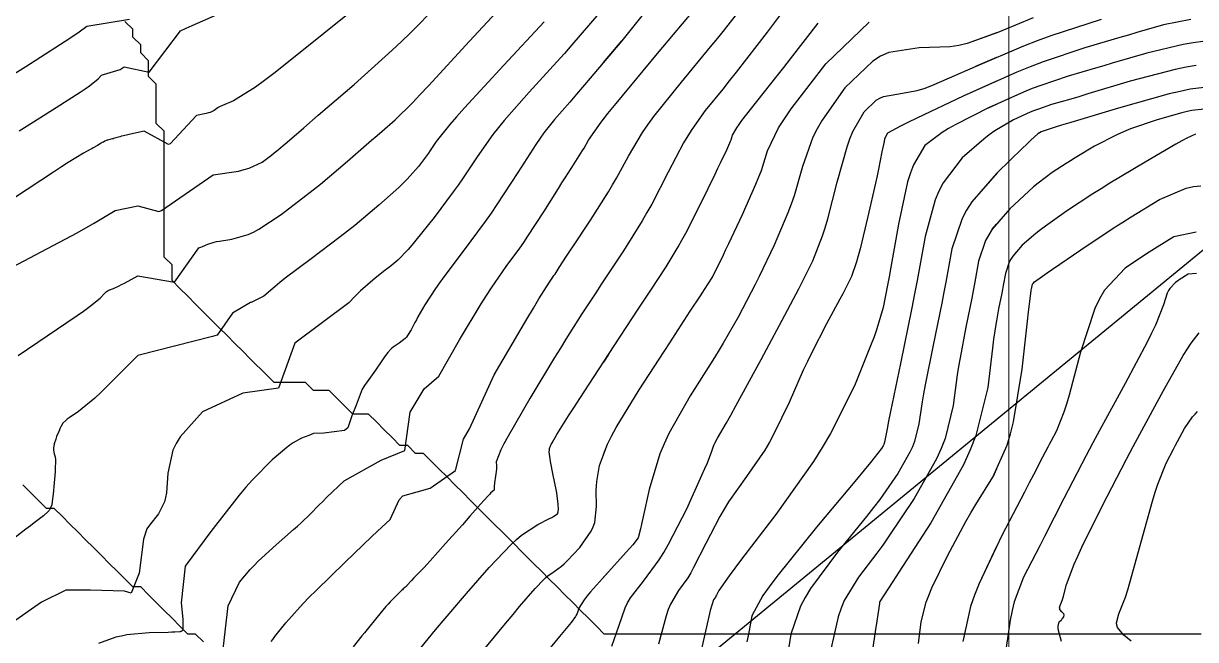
# Model space of a CAD drawing. Header units: metres. Extents: x 837475 to 838479, y 1189012 to 1191015.
# Drawn here: x 837751.1 to 837900.2, y 1190695.2 to 1190773.6 of the extents above; entities that cross this region are included whole.
import ezdxf

# ---------------------------------------------------------------- set-up
doc = ezdxf.new("R2010")
doc.units = ezdxf.units.M
doc.header["$LTSCALE"] = 0.3
doc.layers.add('COORD', color=7, linetype='Continuous', lineweight=20)
for name, color, linetype in [('CORREDORVIA', 70, 'Continuous'), ('COTAS 10', 1, 'Continuous'), ('COTAS INT', 252, 'Continuous'), ('DRENAJE', 5, 'Continuous')]:
    doc.layers.add(name, color=color, linetype=linetype)

msp = doc.modelspace()

# ---------------------------------------------------------------- linework, layer by layer
at = {"layer": 'COORD'}
msp.add_line((837876.51, 1189013.87), (837876.51, 1191013.87), dxfattribs=at)
at = {"layer": 'CORREDORVIA'}
msp.add_lwpolyline([(838157.03, 1190996.19), (838237.17, 1190821.34), (838237, 1190602.88), (838240.03, 1190437.2), (838223.54, 1190366.27), (838212.2, 1190288.92), (838221.4, 1189997.88), (837954.54, 1189509.17), (837751.16, 1189231.38), (837593.19, 1189234.4), (837744.49, 1189686.61), (837750.28, 1189933.97), (837723.62, 1190051.52), (837726.09, 1190134.48), (837885.38, 1190229.43), (837983.18, 1190344.12), (837817.55, 1190502.19), (837798.03, 1190660.17), (837963.57, 1190795.98), (837910.68, 1191000.96)], close=True, dxfattribs=at)
at = {"layer": 'COTAS 10'}
for points in [[(837849.54, 1190777.66), (837845.76, 1190772.54), (837841.81, 1190767.45), (837840.91, 1190766.31), (837840.09, 1190765.28), (837837.87, 1190762.54), (837836.14, 1190760.13), (837835.63, 1190759.31), (837835.11, 1190758.43), (837833.16, 1190754.71), (837831.06, 1190750.65), (837830.45, 1190749.56), (837829.82, 1190748.49), (837827.46, 1190744.71), (837825.17, 1190741.24), (837824.58, 1190740.35), (837824.02, 1190739.49), (837822.17, 1190736.68), (837820.12, 1190733.45), (837819.43, 1190732.32), (837818.69, 1190731.1), (837815.55, 1190725.88), (837812.77, 1190721.08), (837812.25, 1190720.12), (837811.84, 1190719.34), (837811.25, 1190717.85), (837811.31, 1190717.32), (837811.31, 1190717.13), (837811.29, 1190716.92), (837811.18, 1190716.02), (837811.05, 1190715.16), (837811.03, 1190714.98), (837811.01, 1190714.82), (837811.01, 1190714.47), (837811.02, 1190714.3), (837811.01, 1190714.27), (837810.99, 1190714.23), (837810.89, 1190714.14), (837810.56, 1190713.84), (837810.4, 1190713.68), (837810.21, 1190713.47), (837809.28, 1190712.44), (837807.92, 1190710.9), (837807.46, 1190710.38), (837806.96, 1190709.81), (837804.83, 1190707.43), (837802.86, 1190705.22), (837802.45, 1190704.77), (837802.1, 1190704.39), (837801.34, 1190703.6), (837800.98, 1190703.27), (837800.89, 1190703.17), (837800.8, 1190703.08), (837800.49, 1190702.75), (837800.23, 1190702.46), (837800.18, 1190702.4), (837800.13, 1190702.35), (837800.01, 1190702.21), (837799.93, 1190702.12), (837799.91, 1190702.09), (837799.89, 1190702.07), (837799.8, 1190701.98), (837799.72, 1190701.91), (837799.7, 1190701.89), (837799.68, 1190701.87), (837799.62, 1190701.82), (837799.43, 1190701.65), (837799.33, 1190701.56), (837799.21, 1190701.45), (837798.62, 1190700.88), (837797.79, 1190700.02), (837797.52, 1190699.72), (837797.23, 1190699.4), (837796.07, 1190698.01), (837794.83, 1190696.49), (837794.51, 1190696.08), (837794.18, 1190695.68), (837793.08, 1190694.29)], [(837745.77, 1190764.66), (837751.4, 1190768.13), (837757.03, 1190771.75), (837758.2, 1190772.55), (837759.2, 1190773.27), (837764.62, 1190774.17)], [(837899.66, 1190774.15), (837896.15, 1190773.46), (837892.79, 1190772.46), (837891.73, 1190772.15), (837890.62, 1190771.83), (837886.15, 1190770.54), (837880.85, 1190768.76), (837879.21, 1190768.12), (837877.5, 1190767.42), (837870.7, 1190764.39)], [(837817.35, 1190773.85), (837812.25, 1190768.34), (837807.24, 1190762.88), (837806.22, 1190761.74), (837805.37, 1190760.77), (837803.63, 1190758.62), (837802.88, 1190757.47), (837802.64, 1190757.13), (837802.39, 1190756.78), (837801.38, 1190755.44), (837799.95, 1190753.83), (837799.43, 1190753.31), (837798.86, 1190752.75), (837796.34, 1190750.49), (837793.27, 1190747.93), (837792.35, 1190747.2), (837791.4, 1190746.45), (837787.71, 1190743.66), (837784.43, 1190741.19), (837783.73, 1190740.64), (837783.13, 1190740.16), (837781.72, 1190738.9), (837780.09, 1190738.11), (837780.02, 1190738.12), (837777.71, 1190736.77), (837775.78, 1190733.97), (837775.15, 1190733.77), (837765.67, 1190731.35), (837761.81, 1190727.49), (837760.95, 1190726.67), (837760.18, 1190725.95), (837758.13, 1190724.26), (837756.93, 1190723.43), (837756.69, 1190723.26), (837756.49, 1190723.1), (837756.11, 1190722.75), (837755.96, 1190722.46), (837755.91, 1190722.35), (837755.85, 1190722.23), (837755.6, 1190721.68), (837755.34, 1190721.06), (837755.28, 1190720.89), (837755.22, 1190720.72), (837755.04, 1190720.12), (837754.93, 1190719.57), (837754.93, 1190719.43), (837754.93, 1190719.3), (837755.02, 1190718.87), (837755.14, 1190718.48), (837755.16, 1190718.36), (837755.18, 1190718.25), (837755.2, 1190717.8), (837755.17, 1190717.12), (837755.15, 1190716.85), (837755.13, 1190716.54), (837755.02, 1190715.15), (837754.89, 1190713.73), (837754.85, 1190713.41), (837754.82, 1190713.13), (837754.71, 1190712.35), (837754.49, 1190711.8), (837754.39, 1190711.65), (837754.27, 1190711.5), (837753.68, 1190710.98), (837752.5, 1190710.09), (837752, 1190709.7), (837751.43, 1190709.26), (837748.73, 1190707.17)], [(837874.92, 1190766.27), (837870.7, 1190764.39), (837864.79, 1190761.57), (837863.64, 1190761.01), (837862.7, 1190760.54), (837861.05, 1190759.66), (837860.77, 1190759.13), (837860.69, 1190758.9), (837860.62, 1190758.62), (837860.34, 1190757.3), (837859.91, 1190755.08), (837859.73, 1190754.24), (837859.53, 1190753.3), (837858.57, 1190749.07), (837857.57, 1190744.94), (837857.34, 1190744.05), (837857.12, 1190743.28), (837856.48, 1190741.43), (837855.67, 1190739.82), (837855.35, 1190739.21), (837854.98, 1190738.52), (837853.31, 1190735.4), (837851.38, 1190731.68), (837850.86, 1190730.6), (837850.34, 1190729.51), (837848.53, 1190725.4), (837846.61, 1190721.38), (837846.03, 1190720.34), (837845.44, 1190719.33), (837843.12, 1190715.96), (837840.84, 1190712.73), (837840.26, 1190711.81), (837839.71, 1190710.88), (837837.92, 1190707.43), (837836.39, 1190704.38), (837836.01, 1190703.7), (837835.64, 1190703.09), (837834.46, 1190701.47), (837833.43, 1190699.72), (837833.15, 1190699.02), (837832.88, 1190698.23), (837831.93, 1190694.62)], [(837900.26, 1190759.55), (837899.15, 1190759.04), (837898.52, 1190758.69), (837897.76, 1190758.26), (837893.83, 1190755.98), (837889.36, 1190753.29), (837888.25, 1190752.6), (837887.19, 1190751.93), (837883.83, 1190749.74), (837881.14, 1190747.83), (837880.5, 1190747.35), (837879.91, 1190746.89), (837878.18, 1190745.39), (837876.99, 1190744.01), (837876.74, 1190743.62), (837876.53, 1190743.23), (837876.05, 1190741.82), (837875.77, 1190740.26), (837875.68, 1190739.78), (837875.58, 1190739.28), (837875.18, 1190737.31), (837874.7, 1190734.49)], [(837825.17, 1190741.24), (837824.92, 1190740.87)], [(837874.92, 1190735.81), (837874.7, 1190734.49), (837874.55, 1190733.46), (837874.4, 1190732.32), (837873.8, 1190727.31), (837872.29, 1190721.18), (837871.57, 1190719.34), (837870.72, 1190717.44), (837866.55, 1190710.06), (837862.49, 1190703.79), (837861.72, 1190702.59), (837861.09, 1190701.62), (837860.09, 1190700.06), (837860.07, 1190700.02), (837860.06, 1190700.01), (837860.06, 1190700), (837860.05, 1190699.98), (837860.05, 1190699.94), (837860.05, 1190699.92), (837860.04, 1190699.9), (837860.03, 1190699.8), (837859.81, 1190698.39), (837859.69, 1190697.55), (837859.53, 1190696.51), (837858.71, 1190691.11)], [(837892.05, 1190695.02), (837891.13, 1190695.77), (837890.33, 1190696.74), (837890.24, 1190697.03), (837890.2, 1190697.33), (837890.5, 1190698.47), (837891.33, 1190700.61), (837891.62, 1190701.53), (837891.94, 1190702.6), (837893.32, 1190707.66), (837894.76, 1190712.84), (837895.11, 1190713.99), (837895.45, 1190715.01), (837896.5, 1190717.66), (837897.43, 1190719.45), (837897.68, 1190719.94), (837897.94, 1190720.41), (837898.85, 1190722.08), (837899.86, 1190723.55), (837900.18, 1190723.91), (837900.51, 1190724.23)]]:
    msp.add_lwpolyline(points, dxfattribs=at)
at = {"layer": 'COTAS INT'}
for points in [[(837795.34, 1190777.21), (837789.35, 1190772.33), (837783.13, 1190767.37), (837781.8, 1190766.36), (837780.64, 1190765.51), (837777.86, 1190763.79), (837776.45, 1190763.19), (837776.16, 1190763.05), (837775.91, 1190762.92), (837775.37, 1190762.57), (837774.87, 1190762.31), (837774.64, 1190762.24), (837774.38, 1190762.17), (837773.15, 1190761.91), (837769.78, 1190758.29), (837769.55, 1190758.21), (837766.47, 1190759.94), (837765.1, 1190759.62), (837763.84, 1190759.33), (837763.58, 1190759.27), (837763.36, 1190759.22), (837762.86, 1190759.07), (837762.59, 1190758.98), (837762.51, 1190758.95), (837762.43, 1190758.93), (837762.11, 1190758.86), (837761.81, 1190758.79), (837761.73, 1190758.77), (837761.67, 1190758.74), (837761.46, 1190758.64), (837761.31, 1190758.54), (837761.28, 1190758.52), (837761.24, 1190758.5), (837761.15, 1190758.47), (837761, 1190758.4), (837760.94, 1190758.36), (837760.86, 1190758.32), (837760.52, 1190758.1), (837760, 1190757.78), (837759.82, 1190757.68), (837759.62, 1190757.57), (837758.76, 1190757.11), (837756.82, 1190755.93), (837755.94, 1190755.37), (837754.92, 1190754.7), (837749.97, 1190751.43)], [(837832.23, 1190777.64), (837827.24, 1190771.42), (837822.48, 1190765.8), (837821.48, 1190764.63), (837820.62, 1190763.63), (837818.68, 1190761.42), (837817.34, 1190759.71), (837816.86, 1190759.02), (837816.33, 1190758.24), (837814.02, 1190754.66), (837811.36, 1190750.59), (837810.61, 1190749.5), (837809.85, 1190748.42), (837807.07, 1190744.66), (837804.6, 1190741.39), (837804.05, 1190740.62), (837803.55, 1190739.9), (837802.19, 1190737.8), (837801.31, 1190736.27), (837801.11, 1190735.91), (837800.93, 1190735.58), (837800.45, 1190734.63), (837800, 1190733.91), (837799.84, 1190733.72), (837799.67, 1190733.54), (837798.91, 1190732.95), (837798.17, 1190732.43), (837798, 1190732.3), (837797.85, 1190732.17), (837797.46, 1190731.76), (837797.05, 1190731.18), (837796.89, 1190730.95), (837796.71, 1190730.7), (837795.89, 1190729.52), (837794.85, 1190728.02), (837794.53, 1190727.57), (837794.2, 1190727.09), (837793.44, 1190725.03), (837792.88, 1190723.7), (837792.37, 1190722.15), (837791.98, 1190721.81), (837789.33, 1190721.48), (837788.02, 1190721.42), (837787.71, 1190721.3), (837787.41, 1190721.19), (837786.51, 1190720.85), (837785.45, 1190720.25), (837785.07, 1190719.98), (837784.64, 1190719.66), (837782.75, 1190718.09), (837780.25, 1190715.56), (837779.43, 1190714.62), (837778.56, 1190713.58), (837774.96, 1190708.98), (837771.68, 1190704.57), (837771.17, 1190699.88), (837771.4, 1190697.8), (837771.39, 1190696.42), (837771.37, 1190696.39), (837771.36, 1190696.38), (837771.34, 1190696.37), (837771.29, 1190696.32), (837771.23, 1190696.28), (837771.22, 1190696.27), (837771.21, 1190696.26), (837771.17, 1190696.24), (837771.14, 1190696.23), (837771.12, 1190696.22), (837771.1, 1190696.22), (837771.07, 1190696.21), (837771.06, 1190696.21), (837771.05, 1190696.21), (837771.01, 1190696.19), (837770.38, 1190696.16), (837770, 1190696.15), (837769.54, 1190696.13), (837767.11, 1190696.06), (837764.29, 1190695.8), (837763.58, 1190695.66), (837762.89, 1190695.5), (837760.65, 1190694.7)], [(837748.97, 1190742.22), (837753.37, 1190744.55), (837757.97, 1190747), (837759.04, 1190747.6), (837760.02, 1190748.15), (837762.79, 1190749.84), (837765.69, 1190750.41), (837768.33, 1190749.68), (837768.69, 1190749.83), (837775.25, 1190754.35), (837778.47, 1190754.85), (837779.18, 1190755.02), (837779.82, 1190755.2), (837781.47, 1190755.97), (837782.66, 1190756.88), (837783, 1190757.15), (837783.35, 1190757.43), (837784.65, 1190758.53), (837786.77, 1190760.36), (837788.62, 1190761.95), (837793.18, 1190765.88), (837798.05, 1190770.22), (837799.23, 1190771.32), (837800.34, 1190772.39), (837803.74, 1190775.88)], [(837750.44, 1190731.38), (837754.15, 1190733.86), (837757.97, 1190736.47), (837758.75, 1190737.03), (837759.42, 1190737.52), (837760.86, 1190738.68), (837761.43, 1190739.25), (837761.55, 1190739.37), (837761.66, 1190739.46), (837761.89, 1190739.64), (837762.07, 1190739.72), (837762.14, 1190739.74), (837762.21, 1190739.77), (837762.57, 1190739.9), (837763.3, 1190740.24), (837763.61, 1190740.4), (837763.97, 1190740.59), (837765.66, 1190741.52), (837770.35, 1190740.72), (837773.42, 1190745.08), (837773.67, 1190745.17), (837773.9, 1190745.25), (837774.57, 1190745.54), (837775.38, 1190745.81), (837775.69, 1190745.87), (837776.04, 1190745.94), (837777.64, 1190746.16), (837779.72, 1190746.77), (837780.39, 1190747.08), (837781.08, 1190747.45), (837783.91, 1190749.31), (837787.06, 1190751.72), (837787.96, 1190752.45), (837788.89, 1190753.19), (837792.33, 1190756.09), (837795.42, 1190758.76), (837796.11, 1190759.36), (837796.74, 1190759.9), (837798.43, 1190761.36), (837800.62, 1190763.54), (837801.57, 1190764.54), (837802.67, 1190765.71), (837807.86, 1190771.36), (837812.95, 1190776.88)], [(837776.44, 1190693.27), (837777.17, 1190699.5), (837778.59, 1190702.52), (837779.98, 1190704.14), (837780.46, 1190704.65), (837781, 1190705.17), (837783.27, 1190707.25), (837785.49, 1190709.21), (837785.99, 1190709.65), (837786.43, 1190710.06), (837787.59, 1190711.19), (837788.75, 1190712.37), (837789.19, 1190712.8), (837789.69, 1190713.28), (837791.92, 1190715.42), (837796.65, 1190718.04), (837799.65, 1190719.26), (837800.31, 1190724.14), (837802.08, 1190727.14), (837803.96, 1190728.73), (837806.6, 1190733.36), (837809.36, 1190737.96), (837810.02, 1190739.01), (837810.65, 1190739.98), (837812.55, 1190742.69), (837814.27, 1190745.04), (837814.78, 1190745.77), (837815.3, 1190746.55), (837817.31, 1190749.66), (837819.19, 1190752.64), (837819.63, 1190753.33), (837820.03, 1190753.97), (837821.2, 1190755.77), (837822.05, 1190757.1), (837822.26, 1190757.44), (837822.44, 1190757.76), (837823, 1190758.79), (837824.63, 1190761.06), (837825.49, 1190762.15), (837826.53, 1190763.44), (837831.79, 1190769.8), (837836.99, 1190776)], [(837782.62, 1190694.95), (837782.85, 1190695.24), (837783.12, 1190695.59), (837784.52, 1190697.33), (837786.71, 1190699.79), (837787.49, 1190700.6), (837788.34, 1190701.47), (837792.04, 1190705.08), (837795.46, 1190708.32), (837796.14, 1190708.97), (837796.71, 1190709.5), (837797.79, 1190710.48), (837798.94, 1190712.98), (837799.4, 1190713.5), (837801.19, 1190714.03), (837802.86, 1190714.5), (837806.08, 1190716.71), (837807.1, 1190720.7), (837807.88, 1190722.05), (837811.02, 1190728.92), (837815.17, 1190736.01), (837816, 1190737.41), (837816.69, 1190738.56), (837818.03, 1190740.71), (837818.48, 1190741.33), (837818.62, 1190741.53), (837818.76, 1190741.73), (837819.29, 1190742.56), (837820.23, 1190744.02), (837820.63, 1190744.64), (837821.09, 1190745.33), (837823.25, 1190748.6), (837825.54, 1190752.19), (837826.08, 1190753.09), (837826.58, 1190753.95), (837828.08, 1190756.75), (837829.87, 1190759.74), (837830.56, 1190760.73), (837831.33, 1190761.79), (837834.83, 1190766.17), (837838.54, 1190770.64), (837839.45, 1190771.76), (837840.3, 1190772.81), (837842.96, 1190776.17)], [(837824.32, 1190774.88), (837820.9, 1190770.91), (837819.95, 1190769.82), (837818.98, 1190768.74), (837815.47, 1190764.88), (837812.29, 1190761.29), (837811.54, 1190760.38), (837810.85, 1190759.5), (837808.83, 1190756.64), (837806.98, 1190753.86), (837806.41, 1190753.03), (837805.8, 1190752.19), (837803.36, 1190748.93), (837801.06, 1190746.03), (837800.53, 1190745.4), (837800.06, 1190744.85), (837798.77, 1190743.52), (837797.74, 1190742.66), (837797.43, 1190742.42), (837797.11, 1190742.17), (837795.88, 1190741.23), (837794.02, 1190739.58), (837793.3, 1190738.89), (837792.5, 1190738.09), (837785.66, 1190732.94), (837783.57, 1190727.21), (837779.02, 1190726.57), (837773.89, 1190724.19), (837771.07, 1190721), (837770.54, 1190720.15), (837770.11, 1190719.31), (837769.47, 1190716.4), (837769.32, 1190713.89), (837769.21, 1190713.3), (837769.07, 1190712.76), (837768.28, 1190711.2), (837767.17, 1190709.77), (837766.81, 1190709.3), (837766.38, 1190708), (837765.84, 1190703.67), (837764.83, 1190701.12), (837763.98, 1190701.38), (837759.66, 1190701.51), (837756.49, 1190701.51), (837753.4, 1190699.96), (837749.74, 1190697.39)], [(837750.55, 1190759.95), (837751.58, 1190760.6), (837755.28, 1190762.93), (837758.35, 1190764.88), (837758.97, 1190765.31), (837759.5, 1190765.68), (837760.61, 1190766.59), (837761.06, 1190767.03), (837761.17, 1190767.1), (837761.28, 1190767.15), (837763.42, 1190767.78), (837763.91, 1190768.11), (837767.11, 1190767.41), (837771.11, 1190772.67), (837771.83, 1190773.02), (837772.59, 1190773.37), (837775.69, 1190774.71)], [(837825.97, 1190694.38), (837826.87, 1190696.9), (837827.67, 1190699.26), (837827.99, 1190699.89), (837828.35, 1190700.51), (837830, 1190702.66), (837832.02, 1190705.34), (837832.61, 1190706.29), (837833.21, 1190707.34), (837835.51, 1190711.87), (837837.45, 1190716.12), (837837.83, 1190716.99), (837838.15, 1190717.71), (837838.72, 1190719.21), (837838.91, 1190719.84), (837838.98, 1190720.02), (837839.07, 1190720.2), (837839.44, 1190720.86), (837840.56, 1190722.81), (837841.1, 1190723.79), (837841.75, 1190724.98), (837844.97, 1190730.86), (837848.35, 1190737.14), (837849.1, 1190738.57), (837849.78, 1190739.86), (837851.55, 1190743.42), (837852.8, 1190746.58), (837853.14, 1190747.63), (837853.47, 1190748.75), (837854.67, 1190753.42), (837855.91, 1190757.93), (837856.28, 1190758.95), (837856.65, 1190759.88), (837858.09, 1190762.39), (837859.63, 1190763.87), (837860.08, 1190764.14), (837860.53, 1190764.35), (837862.23, 1190764.62), (837864.82, 1190765.08), (837865.84, 1190765.41), (837866.99, 1190765.84), (837872.23, 1190768.13), (837878.39, 1190770.8), (837880.12, 1190771.47), (837881.87, 1190772.11), (837888.27, 1190774.16)], [(837879.57, 1190774.35), (837875.09, 1190772.49), (837871.21, 1190771.09), (837870.13, 1190770.84), (837869.04, 1190770.66), (837865.09, 1190770.54), (837861.21, 1190769.93), (837860.18, 1190769.45), (837859.17, 1190768.83), (837855.64, 1190765.45), (837852.73, 1190761.31), (837852.1, 1190760.22), (837851.55, 1190759.14), (837850.22, 1190755.41), (837849.17, 1190751.7), (837848.8, 1190750.62), (837848.39, 1190749.53)], [(837801.67, 1190694.14), (837803.54, 1190696.44), (837805.99, 1190699.35), (837806.72, 1190700.2), (837807.47, 1190701.07), (837810.36, 1190704.37), (837813.15, 1190707.3), (837813.84, 1190707.93), (837814.49, 1190708.49), (837816.55, 1190709.87), (837818.04, 1190710.61), (837818.33, 1190710.76), (837818.58, 1190710.9), (837819.05, 1190711.2), (837819.16, 1190711.49), (837819.17, 1190711.61), (837819.18, 1190711.75), (837819.16, 1190712.44), (837819.02, 1190713.5), (837818.96, 1190713.88), (837818.89, 1190714.3), (837818.52, 1190716.14), (837818.18, 1190717.87), (837818.12, 1190718.22), (837818.07, 1190718.51), (837818.02, 1190719.1), (837818.04, 1190719.31), (837818.05, 1190719.35), (837818.05, 1190719.4), (837818.03, 1190719.52), (837818.17, 1190719.85), (837818.26, 1190720.03), (837818.38, 1190720.24), (837819, 1190721.32), (837820.48, 1190723.69), (837821.14, 1190724.71), (837821.91, 1190725.89), (837825.57, 1190731.5), (837829.35, 1190737.26), (837830.19, 1190738.54), (837830.94, 1190739.68), (837832.9, 1190742.67), (837834.42, 1190745.18), (837834.89, 1190746.03), (837835.38, 1190746.95), (837837.33, 1190750.8), (837839.11, 1190754.43), (837839.48, 1190755.21), (837839.81, 1190755.89), (837840.6, 1190757.53), (837841, 1190758.43), (837841.08, 1190758.64), (837841.16, 1190758.83), (837841.33, 1190759.4), (837841.87, 1190760.34), (837842.17, 1190760.77), (837842.54, 1190761.27), (837844.42, 1190763.68), (837847.02, 1190766.97), (837847.85, 1190768.02), (837848.71, 1190769.14), (837852.24, 1190773.68)], [(837808.03, 1190691.93), (837812.46, 1190697.27), (837813.41, 1190698.41), (837814.24, 1190699.4), (837816.22, 1190701.71), (837817.31, 1190702.86), (837817.58, 1190703.11), (837817.84, 1190703.33), (837818.65, 1190703.87), (837819.58, 1190704.55), (837819.91, 1190704.86), (837820.28, 1190705.22), (837821.89, 1190706.94), (837823.33, 1190708.99), (837823.6, 1190709.56), (837823.8, 1190710.12), (837824.04, 1190712.15), (837824, 1190714.18), (837824.03, 1190714.75), (837824.08, 1190715.31), (837824.4, 1190717.37), (837825.44, 1190720.1), (837825.94, 1190721.09), (837826.54, 1190722.19), (837829.47, 1190727), (837832.62, 1190731.86), (837833.35, 1190732.99), (837834.03, 1190734.03), (837835.96, 1190737), (837837.26, 1190738.98), (837837.54, 1190739.41), (837837.78, 1190739.77), (837838.34, 1190740.62), (837838.7, 1190741.21), (837838.81, 1190741.41), (837838.92, 1190741.62), (837839.38, 1190742.52), (837840.17, 1190744.17), (837840.49, 1190744.86), (837840.86, 1190745.64), (837842.59, 1190749.31), (837844.32, 1190753.17), (837844.69, 1190754.09), (837845.01, 1190754.93), (837845.78, 1190757.41), (837847.2, 1190760.35), (837847.93, 1190761.48), (837848.8, 1190762.75), (837853.19, 1190768.51), (837858.7, 1190773.79)], [(837824.92, 1190768.68), (837827.24, 1190771.42)], [(837901.18, 1190771.32), (837899.93, 1190771.16), (837898.66, 1190770.96), (837894.04, 1190769.86), (837889.66, 1190768.56), (837888.56, 1190768.23), (837887.5, 1190767.92), (837884.04, 1190766.92), (837880.56, 1190765.75), (837879.48, 1190765.33), (837878.36, 1190764.87), (837873.9, 1190762.88), (837869.75, 1190760.77), (837868.83, 1190760.24), (837868, 1190759.73), (837865.81, 1190758.09), (837864.35, 1190755.64), (837863.97, 1190754.63), (837863.61, 1190753.48), (837862.44, 1190748.09), (837861.48, 1190742.61), (837861.26, 1190741.39), (837861.07, 1190740.31), (837860.52, 1190737.49), (837859.71, 1190734.76), (837859.34, 1190733.73), (837858.91, 1190732.59), (837856.84, 1190727.49), (837853.8, 1190721.42), (837852.76, 1190719.66), (837851.63, 1190717.87), (837846.84, 1190711.15), (837842.47, 1190705.45), (837841.61, 1190704.3), (837840.9, 1190703.34), (837839.6, 1190701.44), (837839.3, 1190700.85), (837839.23, 1190700.72), (837839.16, 1190700.6), (837838.93, 1190700.28), (837838.51, 1190698.93), (837838.32, 1190698.15), (837838.09, 1190697.21), (837837, 1190692.33)], [(837874.92, 1190772.43), (837871.21, 1190771.09)], [(837900.33, 1190768.27), (837899.04, 1190768.05), (837897.66, 1190767.77), (837891.92, 1190766.27), (837886.54, 1190764.66), (837885.39, 1190764.31), (837884.37, 1190764.01), (837881.92, 1190763.3), (837880.27, 1190762.74), (837879.75, 1190762.54), (837879.22, 1190762.32), (837877.09, 1190761.37), (837874.71, 1190759.98), (837874.01, 1190759.47), (837873.29, 1190758.92), (837870.57, 1190756.52), (837868.13, 1190753.33), (837867.58, 1190752.28), (837867.1, 1190751.16), (837865.84, 1190746.52), (837864.83, 1190740.93), (837864.5, 1190739.22), (837864.15, 1190737.43), (837862.71, 1190730.35), (837861.44, 1190724.22), (837861.19, 1190723.02), (837860.99, 1190722.05), (837860.66, 1190720.35), (837860.58, 1190720.06), (837860.55, 1190719.97), (837860.51, 1190719.88), (837860.31, 1190719.52), (837858.89, 1190717.76), (837858.08, 1190716.78), (837857.1, 1190715.59), (837852.03, 1190709.52), (837846.96, 1190703.25), (837845.98, 1190701.94), (837845.18, 1190700.81), (837843.79, 1190698.24), (837843.35, 1190695.91), (837843.15, 1190694.92)], [(837874.92, 1190769.3), (837872.23, 1190768.13)], [(837902.78, 1190765.65), (837899.57, 1190765.26), (837898.31, 1190764.99), (837896.89, 1190764.66), (837890.44, 1190762.86), (837884.38, 1190761.03), (837883.21, 1190760.68), (837882.25, 1190760.38), (837880.61, 1190759.83), (837880.41, 1190759.71), (837880.36, 1190759.68), (837880.31, 1190759.65), (837880.17, 1190759.56), (837879.3, 1190758.76), (837878.8, 1190758.28), (837878.19, 1190757.7), (837875.05, 1190754.68), (837871.8, 1190750.91), (837871.12, 1190749.86), (837870.54, 1190748.8), (837869.24, 1190744.95), (837868.47, 1190740.71), (837868.22, 1190739.41), (837867.96, 1190738.04), (837866.86, 1190732.67), (837865.86, 1190727.64), (837865.64, 1190726.5), (837865.46, 1190725.47), (837865.04, 1190722.67), (837864.48, 1190720.43), (837864.22, 1190719.75), (837863.91, 1190719.05)], [(837901.34, 1190762.73), (837899.79, 1190762.54), (837899.18, 1190762.41), (837898.5, 1190762.25), (837895.38, 1190761.38), (837891.96, 1190760.21), (837891.07, 1190759.85), (837890.22, 1190759.47), (837887.38, 1190758), (837884.94, 1190756.53), (837884.34, 1190756.16), (837883.78, 1190755.81), (837882, 1190754.65), (837880.22, 1190753.29), (837879.65, 1190752.82), (837879.05, 1190752.29), (837876.61, 1190750.03), (837874.39, 1190747.46), (837873.93, 1190746.74), (837873.53, 1190746.02), (837872.65, 1190743.39), (837872.12, 1190740.49), (837871.95, 1190739.59), (837871.77, 1190738.66), (837871.02, 1190734.99), (837870.28, 1190731.07), (837870.1, 1190729.98), (837869.93, 1190728.9), (837869.42, 1190724.99), (837868.38, 1190720.8), (837867.89, 1190719.53), (837867.3, 1190718.23), (837864.43, 1190713.15), (837861.23, 1190708.36), (837860.45, 1190707.23), (837859.7, 1190706.19), (837857.36, 1190703.15), (837855.55, 1190700.19), (837855.14, 1190699.19), (837854.77, 1190698.12), (837853.76, 1190693.6)], [(837873.9, 1190762.88), (837874.92, 1190763.34)], [(837824.92, 1190761.43), (837825.49, 1190762.15)], [(837874.92, 1190760.1), (837874.71, 1190759.98)], [(837874.92, 1190754.53), (837871.8, 1190750.91)], [(837824.92, 1190751.22), (837825.54, 1190752.19)], [(837864.98, 1190694.73), (837865.34, 1190697.47), (837865.98, 1190699.97), (837866.31, 1190700.84), (837866.71, 1190701.79), (837868.69, 1190705.89), (837871.04, 1190710.23), (837871.67, 1190711.33), (837872.29, 1190712.4), (837874.44, 1190715.89), (837876.28, 1190719.96), (837876.7, 1190721.38), (837877.09, 1190722.93), (837878.18, 1190729.63), (837878.87, 1190735.75), (837879.01, 1190736.94), (837879.12, 1190737.92), (837879.33, 1190739.63), (837879.39, 1190739.9), (837879.4, 1190739.97), (837879.42, 1190740.04), (837879.45, 1190740.25), (837879.52, 1190740.45), (837879.55, 1190740.5), (837879.59, 1190740.55), (837879.75, 1190740.74), (837880.78, 1190741.48), (837881.35, 1190741.89), (837882.06, 1190742.37), (837885.67, 1190744.83), (837889.9, 1190747.64), (837891, 1190748.35), (837892.07, 1190749.03), (837895.67, 1190751.23), (837899.05, 1190752.67), (837899.98, 1190752.87), (837900.91, 1190752.98)], [(837848.39, 1190749.53), (837846.62, 1190745.41), (837844.71, 1190741.43), (837844.2, 1190740.42), (837843.71, 1190739.44), (837842.04, 1190736.25), (837840.14, 1190732.94), (837839.5, 1190731.88), (837838.82, 1190730.77), (837835.96, 1190726.25), (837833.23, 1190721.44), (837832.63, 1190720.14), (837832.09, 1190718.85), (837830.72, 1190714.3), (837829.94, 1190710.65), (837829.77, 1190709.92), (837829.63, 1190709.31), (837829.32, 1190708.15), (837828.63, 1190707.27), (837828.26, 1190706.84), (837827.82, 1190706.34), (837825.54, 1190703.85), (837823.27, 1190701.3), (837822.82, 1190700.76), (837822.46, 1190700.29), (837821.8, 1190699.19), (837821.56, 1190698.53), (837821.46, 1190698.33), (837821.35, 1190698.14), (837820.81, 1190697.4), (837819.33, 1190695.6), (837817.77, 1190693.71)], [(837874.39, 1190747.46), (837874.92, 1190748.07)], [(837900.34, 1190747.07), (837897.5, 1190746.48), (837895.36, 1190745.17), (837894.7, 1190744.75), (837894.01, 1190744.3), (837891.31, 1190742.5), (837888.67, 1190739.67), (837888.03, 1190738.57), (837887.43, 1190737.34), (837885.59, 1190731.78), (837884.16, 1190726.33), (837883.82, 1190725.17), (837883.5, 1190724.16), (837882.57, 1190721.78), (837881.83, 1190720.42), (837881.63, 1190720.05), (837881.44, 1190719.7), (837880.79, 1190718.44), (837879.62, 1190716.16), (837879.09, 1190715.16), (837878.48, 1190713.99), (837875.58, 1190708.44), (837872.71, 1190702.35)], [(837900.36, 1190741.82), (837899.33, 1190741.73), (837898.76, 1190741.38), (837898.58, 1190741.27), (837898.4, 1190741.15), (837897.68, 1190740.67), (837896.97, 1190739.91), (837896.8, 1190739.62), (837896.64, 1190739.29), (837896.15, 1190737.8), (837895.14, 1190735.22), (837894.66, 1190734.2), (837894.08, 1190733.05), (837891.28, 1190727.8), (837888.02, 1190721.84), (837887.17, 1190720.24), (837886.33, 1190718.66), (837883.48, 1190713.15), (837881.03, 1190708.35), (837880.46, 1190707.22), (837879.92, 1190706.18), (837878.35, 1190703.15), (837877.19, 1190700.01), (837876.91, 1190698.9), (837876.66, 1190697.69), (837875.9, 1190692.45)], [(837883.18, 1190694.96), (837882.82, 1190696.36), (837882.78, 1190696.65), (837882.76, 1190696.9), (837882.91, 1190697.46), (837883.18, 1190697.73), (837883.24, 1190697.8), (837883.31, 1190697.88), (837883.48, 1190698.12), (837883.53, 1190698.36), (837883.51, 1190698.43), (837883.48, 1190698.5), (837883.23, 1190698.76), (837882.98, 1190699.05), (837882.96, 1190699.14), (837882.94, 1190699.23), (837883.03, 1190699.56), (837883.27, 1190700.18), (837883.35, 1190700.44), (837883.44, 1190700.75), (837883.84, 1190702.21), (837884.81, 1190704.79), (837885.26, 1190705.81), (837885.79, 1190706.96), (837888.37, 1190712.21), (837891.45, 1190718.18), (837892.29, 1190719.78), (837893.14, 1190721.37), (837896.16, 1190726.93), (837898.69, 1190731.35), (837899.22, 1190732.22), (837899.68, 1190732.94), (837900.72, 1190734.26)], [(837825.57, 1190731.5), (837824.92, 1190730.51)], [(837824.92, 1190718.75), (837825.44, 1190720.1)], [(837863.91, 1190719.05), (837862.37, 1190716.34), (837860.06, 1190713.06), (837859.27, 1190712.01), (837858.4, 1190710.89), (837854.69, 1190706.34), (837851.26, 1190701.72), (837850.56, 1190700.56), (837849.97, 1190699.46), (837848.77, 1190695.92), (837848.19, 1190692.44)], [(837874.92, 1190716.96), (837874.44, 1190715.89)], [(837874.92, 1190707.05), (837872.71, 1190702.35), (837872.12, 1190700.85), (837871.63, 1190699.43), (837870.62, 1190694.96)], [(837825.54, 1190703.85), (837824.92, 1190703.16)]]:
    msp.add_lwpolyline(points, dxfattribs=at)
at = {"layer": 'DRENAJE'}
for points in [[(837771.02, 1190739.9, 0), (837770.02, 1190740.9, 0), (837770.02, 1190742.9, 0), (837769.02, 1190743.9, 0), (837769.02, 1190759.9, 0), (837768.02, 1190760.9, 0), (837768.02, 1190765.89, 0), (837767.03, 1190766.89, 0), (837767.03, 1190768.89, 0), (837766.03, 1190769.89, 0), (837766.03, 1190770.89, 0), (837765.03, 1190771.89, 0), (837765.03, 1190772.89, 0), (837764.03, 1190773.89, 0)], [(837900.98, 1190695.92, 0), (837825.01, 1190695.92, 0), (837824.01, 1190696.92, 0), (837823.01, 1190697.92, 0), (837822.01, 1190698.92, 0), (837821.01, 1190699.92, 0), (837820.01, 1190700.92, 0), (837819.01, 1190701.92, 0), (837818.01, 1190702.92, 0), (837817.01, 1190703.92, 0), (837816.01, 1190704.91, 0), (837812.01, 1190708.91, 0), (837811.01, 1190709.91, 0), (837810.01, 1190710.91, 0), (837809.01, 1190711.91, 0), (837808.01, 1190712.91, 0), (837807.01, 1190713.91, 0), (837806.01, 1190714.91, 0), (837805.01, 1190715.91, 0), (837804.01, 1190716.91, 0), (837802.01, 1190718.91, 0), (837801.01, 1190718.91, 0), (837800.01, 1190719.91, 0), (837799.01, 1190719.91, 0), (837798.01, 1190720.91, 0), (837797.02, 1190721.91, 0), (837796.02, 1190722.91, 0), (837795.02, 1190723.91, 0), (837793.02, 1190723.91, 0), (837792.02, 1190724.91, 0), (837791.02, 1190725.91, 0), (837790.02, 1190726.91, 0), (837788.02, 1190726.91, 0), (837787.02, 1190727.91, 0), (837783.02, 1190727.91, 0), (837782.02, 1190728.91, 0), (837780.02, 1190730.91, 0), (837779.02, 1190731.91, 0), (837778.02, 1190732.91, 0), (837777.02, 1190733.91, 0), (837776.02, 1190734.9, 0), (837775.02, 1190735.9, 0), (837774.02, 1190736.9, 0), (837773.02, 1190737.9, 0), (837772.02, 1190738.9, 0), (837771.02, 1190739.9, 0)], [(837774.02, 1190694.92, 0), (837773.02, 1190695.92, 0), (837772.02, 1190695.92, 0), (837771.02, 1190696.92, 0), (837770.02, 1190697.92, 0), (837769.02, 1190698.92, 0), (837768.02, 1190699.92, 0), (837767.03, 1190700.92, 0), (837766.03, 1190701.92, 0), (837765.03, 1190701.92, 0), (837763.03, 1190703.92, 0), (837762.03, 1190704.91, 0), (837761.03, 1190705.91, 0), (837760.03, 1190706.91, 0), (837759.03, 1190707.91, 0), (837758.03, 1190708.91, 0), (837757.03, 1190709.91, 0), (837756.03, 1190710.91, 0), (837755.03, 1190711.91, 0), (837754.03, 1190711.91, 0), (837753.03, 1190712.91, 0), (837752.03, 1190713.91, 0), (837751.03, 1190714.91, 0)]]:
    msp.add_polyline3d(points, dxfattribs=at)

doc.saveas('drawing.dxf')
